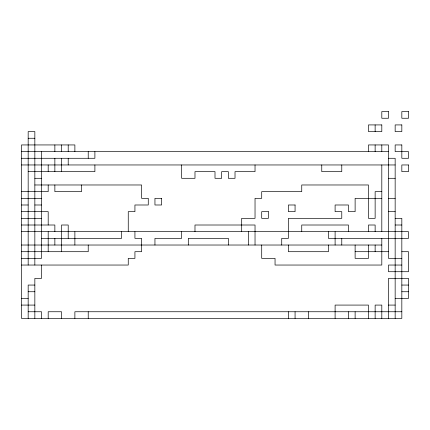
<?xml version="1.0" encoding="UTF-8"?>
<svg xmlns="http://www.w3.org/2000/svg" width="430" height="430" viewBox="0 0 430 430"><rect width="100%" height="100%" fill="white"/><g stroke="black" fill="none" stroke-linecap="round" stroke-linejoin="round"><path stroke-width="0.64" d="M28.17 138.267L34.846 138.267M21.5 151.613L388.483 151.613M21.5 158.283L94.896 158.283L94.896 151.613M388.483 158.283L395.154 158.283L395.154 318.42M21.5 164.959L395.154 164.959M28.17 171.629L94.896 171.629L94.896 164.959M34.846 178.299L41.516 178.299M388.483 178.299L395.154 178.299M34.846 184.975L141.604 184.975L141.604 198.321L148.275 198.321L148.275 204.992L134.929 204.992L134.929 211.662L128.258 211.662L128.258 231.679M21.5 191.646L48.192 191.646L48.192 184.975M381.808 191.646L375.137 191.646L375.137 218.338L368.467 218.338L368.467 184.975L301.742 184.975L301.742 191.646L261.709 191.646L261.709 198.321L255.033 198.321L255.033 218.338L241.692 218.338L241.692 231.679M21.5 198.321L41.516 198.321M381.808 198.321L355.121 198.321L355.121 211.662L348.45 211.662L348.45 204.992L335.104 204.992L335.104 211.662L341.775 211.662L341.775 218.338L288.396 218.338L288.396 238.354L281.725 238.354L281.725 245.025M388.483 198.321L395.154 198.321M21.5 204.992L28.17 204.992M34.846 204.992L41.516 204.992M21.5 211.662L48.192 211.662L48.192 225.008M388.483 211.662L395.154 211.662M21.5 218.338L41.516 218.338M395.154 218.338L401.83 218.338L401.83 318.42L21.5 318.42L21.5 144.942L74.879 144.942L74.879 151.613M21.5 225.008L54.863 225.008L54.863 231.679M395.154 225.008L401.83 225.008M21.5 231.679L408.5 231.679L408.5 238.354L328.429 238.354L328.429 231.679M41.516 238.354L121.588 238.354L121.588 231.679M21.5 245.025L381.808 245.025M21.5 251.7L88.225 251.7L88.225 245.025M355.121 251.7L388.483 251.7M401.83 251.7L408.5 251.7L408.5 271.717L388.483 271.717L388.483 265.041L401.83 265.041M21.5 258.371L41.516 258.371L41.516 151.613M401.83 258.371L388.483 258.371L388.483 144.942L368.467 144.942L368.467 151.613M21.5 265.041L128.258 265.041L128.258 258.371L134.929 258.371L134.929 251.7L141.604 251.7L141.604 238.354L134.929 238.354L134.929 231.679M34.846 285.058L28.17 285.058L28.17 318.42M401.83 285.058L408.5 285.058M28.17 291.733L34.846 291.733M401.83 291.733L408.5 291.733M21.5 298.404L28.17 298.404M395.154 298.404L408.5 298.404L408.5 278.387L388.483 278.387L388.483 318.42M21.5 305.08L34.846 305.08M388.483 305.08L395.154 305.08M28.17 311.75L41.516 311.75L41.516 318.42M401.83 311.75L74.879 311.75L74.879 318.42M381.808 144.942L381.808 151.613M381.808 164.959L381.808 231.679M381.808 238.354L381.808 265.041L275.05 265.041L275.05 258.371L261.709 258.371L261.709 245.025M381.808 318.42L381.808 305.08L375.137 305.08L375.137 318.42M375.137 124.92L375.137 131.596M375.137 144.942L375.137 151.613M375.137 231.679L375.137 225.008L368.467 225.008L368.467 231.679M375.137 245.025L375.137 251.7M368.467 245.025L368.467 258.371L355.121 258.371L355.121 245.025M368.467 318.42L368.467 305.08L335.104 305.08L335.104 318.42M355.121 311.75L355.121 318.42M348.45 231.679L348.45 225.008L301.742 225.008L301.742 231.679M348.45 311.75L348.45 318.42M341.775 164.959L341.775 171.629L321.758 171.629L321.758 164.959M341.775 238.354L341.775 245.025M335.104 231.679L335.104 245.025M328.429 245.025L328.429 251.7L288.396 251.7L288.396 245.025M308.412 311.75L308.412 318.42M295.071 311.75L295.071 318.42M288.396 311.75L288.396 318.42M255.033 164.959L255.033 171.629L235.017 171.629L235.017 178.299L228.346 178.299L228.346 171.629L221.67 171.629L221.67 178.299L215 178.299L215 171.629L194.983 171.629L194.983 178.299L181.637 178.299L181.637 164.959M255.033 245.025L255.033 225.008L194.983 225.008L194.983 231.679M248.363 231.679L248.363 245.025M228.346 245.025L228.346 238.354L188.308 238.354L188.308 245.025M181.637 231.679L181.637 238.354L154.95 238.354L154.95 245.025M88.225 151.613L88.225 158.283M88.225 311.75L88.225 318.42M81.549 184.975L81.549 191.646L54.863 191.646L54.863 184.975M74.879 231.679L74.879 245.025M68.209 144.942L68.209 151.613M68.209 158.283L68.209 164.959M68.209 238.354L68.209 225.008L61.533 225.008L61.533 251.7M61.533 144.942L61.533 151.613M61.533 158.283L61.533 171.629M61.533 318.42L61.533 311.75L48.192 311.75L48.192 318.42M54.863 144.942L54.863 151.613M54.863 158.283L54.863 171.629M54.863 238.354L54.863 245.025M48.192 164.959L48.192 171.629M48.192 231.679L48.192 251.7M41.516 265.041L41.516 278.387L34.846 278.387L34.846 318.42M34.846 265.041L34.846 131.596L28.17 131.596L28.17 265.041M388.483 111.58L381.808 111.58L381.808 118.25L388.483 118.25L388.483 111.58M408.5 111.58L401.83 111.58L401.83 118.25L408.5 118.25L408.5 111.58M381.808 124.92L368.467 124.92L368.467 131.596L381.808 131.596L381.808 124.92M401.83 124.92L395.154 124.92L395.154 131.596L401.83 131.596L401.83 124.92M401.83 144.942L395.154 144.942L395.154 151.613L408.5 151.613L408.5 158.283L401.83 158.283L401.83 144.942M408.5 164.959L401.83 164.959L401.83 171.629L408.5 171.629L408.5 164.959M161.621 198.321L154.95 198.321L154.95 204.992L161.621 204.992L161.621 198.321M295.071 204.992L288.396 204.992L288.396 211.662L295.071 211.662L295.071 204.992M268.379 211.662L261.709 211.662L261.709 218.338L268.379 218.338L268.379 211.662"/></g></svg>
